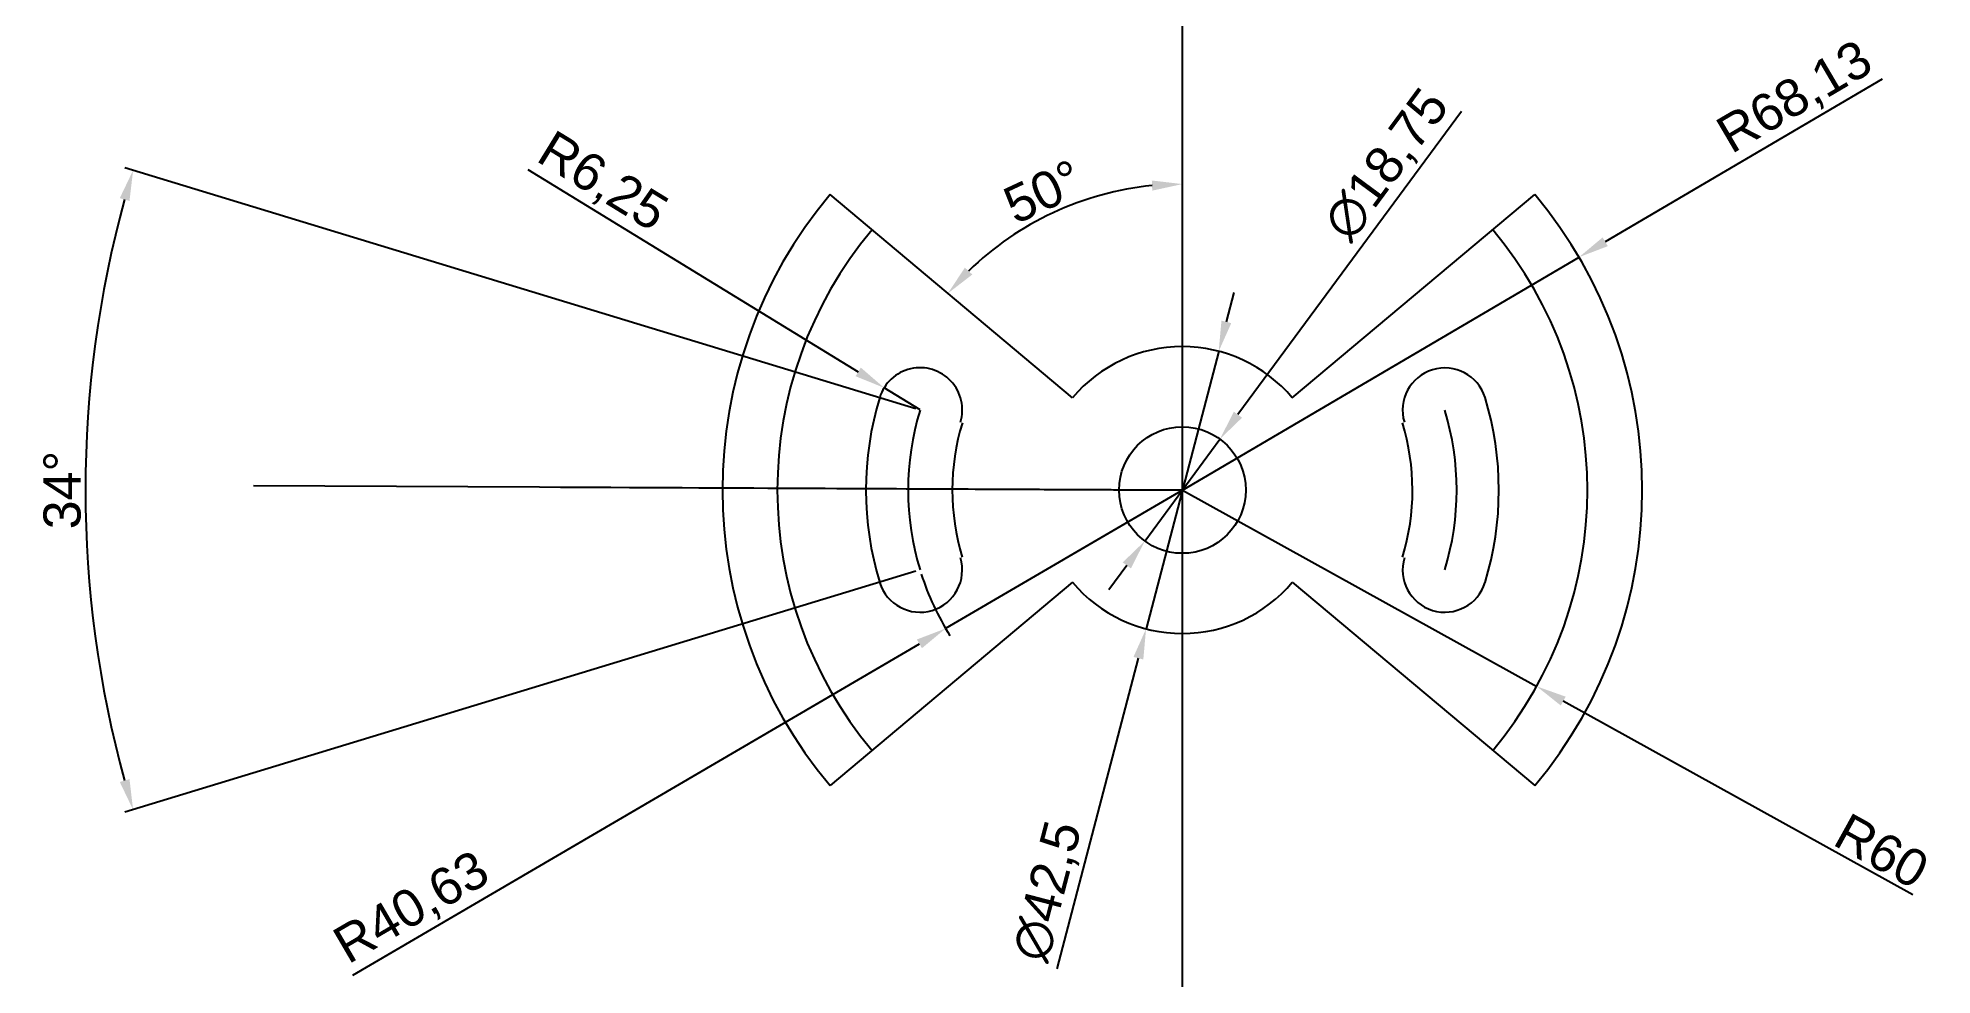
# Model space of a CAD drawing. Header units: millimetres. Extents: x -170 to 111, y -72 to 67.
import ezdxf

# ---------------------------------------------------------------- set-up
doc = ezdxf.new("R2010")
doc.units = ezdxf.units.MM
doc.styles.get("Standard").update_dxf_attribs({"font": 'arial.ttf'})
doc.dimstyles.new('ISO-25', dxfattribs={"dimtxt": 2.5, "dimasz": 2.5, "dimexe": 1.25, "dimexo": 0.625, "dimtad": 1, "dimtxsty": 'Standard', "dimcen": 2.5, "dimadec": 0, "dimazin": 0, "dimtfac": 1, "dimtmove": 0, "dimatfit": 3, "dimfxl": 1, "dimarcsym": 0})

# ---------------------------------------------------------------- blocks, each defined once
blk = doc.blocks.new('*D1')
at = {"color": 0, "lineweight": -2, "transparency": 16777216}
for p, q in [((41.35, 56.08), (8.23, 11.17)), ((-5.56, -7.55), (5.56, 7.55)), ((-8.23, -11.17), (-10.9, -14.79))]:
    blk.add_line(p, q, dxfattribs=at)
at = {"color": 0, "transparency": 16777216}
for points in [[(7.63, 11.61), (8.84, 10.72), (5.56, 7.55)], [(-8.84, -10.72), (-7.63, -11.61), (-5.56, -7.55)]]:
    blk.add_solid(points, dxfattribs=at)
at = {"layer": 'Defpoints', "color": 0, "transparency": 16777216}
for p in [(5.56, 7.55), (-5.56, -7.55)]:
    blk.add_point(p, dxfattribs=at)
at = {"color": 0, "transparency": 16777216, "insert": (30.45, 48.07), "char_height": 5.5, "attachment_point": 5, "rotation": 53.5994}
blk.add_mtext('∅18,75', dxfattribs=at)
blk = doc.blocks.new('*D2')
at = {"color": 0, "lineweight": -2, "transparency": 16777216}
for p, q in [((6.52, 24.91), (7.66, 29.27)), ((5.38, 20.56), (-5.38, -20.56)), ((-18.56, -70.93), (-6.52, -24.91))]:
    blk.add_line(p, q, dxfattribs=at)
at = {"color": 0, "transparency": 16777216}
for points in [[(5.79, 25.1), (7.24, 24.72), (5.38, 20.56)], [(-7.24, -24.72), (-5.79, -25.1), (-5.38, -20.56)]]:
    blk.add_solid(points, dxfattribs=at)
at = {"layer": 'Defpoints', "color": 0, "transparency": 16777216}
for p in [(5.38, 20.56), (-5.38, -20.56)]:
    blk.add_point(p, dxfattribs=at)
at = {"color": 0, "transparency": 16777216, "insert": (-19.72, -59.49), "char_height": 5.5, "attachment_point": 5, "rotation": 75.3389}
blk.add_mtext('∅42,5', dxfattribs=at)
blk = doc.blocks.new('*D3')
at = {"color": 0, "lineweight": -2, "transparency": 16777216}
for p, q in [((103.67, 60.88), (62.63, 36.78)), ((0, 0), (58.75, 34.5))]:
    blk.add_line(p, q, dxfattribs=at)
at = {"color": 0, "transparency": 16777216}
blk.add_solid([(62.25, 37.43), (63.01, 36.13), (58.75, 34.5)], dxfattribs=at)
at = {"layer": 'Defpoints', "color": 0, "transparency": 16777216}
for p in [(58.75, 34.5), (0, 0)]:
    blk.add_point(p, dxfattribs=at)
at = {"color": 0, "transparency": 16777216, "insert": (90.87, 57.92), "char_height": 5.5, "attachment_point": 5, "rotation": 30.4258}
blk.add_mtext('R68,13', dxfattribs=at)
blk = doc.blocks.new('*D4')
at = {"color": 0, "lineweight": -2, "transparency": 16777216}
for p, q in [((0, 0), (52.48, -29.08)), ((108.2, -59.97), (56.42, -31.27))]:
    blk.add_line(p, q, dxfattribs=at)
at = {"color": 0, "transparency": 16777216}
blk.add_solid([(56.78, -30.61), (56.05, -31.92), (52.48, -29.08)], dxfattribs=at)
at = {"layer": 'Defpoints', "color": 0, "transparency": 16777216}
for p in [(0, 0), (52.48, -29.08)]:
    blk.add_point(p, dxfattribs=at)
at = {"color": 0, "transparency": 16777216, "insert": (103.58, -53.48), "char_height": 5.5, "attachment_point": 5, "rotation": 331.0042}
blk.add_mtext('R60', dxfattribs=at)
blk = doc.blocks.new('*D5')
at = {"color": 0, "lineweight": -2, "transparency": 16777216}
for p, q in [((0, 0), (-35.07, -20.51)), ((-122.86, -71.86), (-38.96, -22.79))]:
    blk.add_line(p, q, dxfattribs=at)
blk.add_arc((0, 0), 40.63, 197.8282, 212.087, dxfattribs=at)
at = {"color": 0, "transparency": 16777216}
blk.add_solid([(-39.33, -22.14), (-38.58, -23.43), (-35.07, -20.51)], dxfattribs=at)
at = {"layer": 'Defpoints', "color": 0, "transparency": 16777216}
for p in [(0, 0), (-35.07, -20.51)]:
    blk.add_point(p, dxfattribs=at)
at = {"color": 0, "transparency": 16777216, "insert": (-114.02, -62.14), "char_height": 5.5, "attachment_point": 5, "rotation": 30.3242}
blk.add_mtext('R40,63', dxfattribs=at)
blk = doc.blocks.new('*D6')
at = {"color": 0, "lineweight": -2, "transparency": 16777216}
for p, q in [((-96.97, 47.51), (-48.02, 17.5)), ((-38.85, 11.88), (-44.18, 15.15))]:
    blk.add_line(p, q, dxfattribs=at)
at = {"color": 0, "transparency": 16777216}
blk.add_solid([(-47.63, 18.14), (-48.41, 16.86), (-44.18, 15.15)], dxfattribs=at)
at = {"layer": 'Defpoints', "color": 0, "transparency": 16777216}
for p in [(-44.18, 15.15), (-38.85, 11.88)]:
    blk.add_point(p, dxfattribs=at)
at = {"color": 0, "transparency": 16777216, "insert": (-86.03, 45.42), "char_height": 5.5, "attachment_point": 5, "rotation": 328.4848}
blk.add_mtext('R6,25', dxfattribs=at)
blk = doc.blocks.new('*D7')
at = {"color": 0, "lineweight": -2, "transparency": 16777216}
blk.add_arc((0, 0), 45.33, 95.6901, 134.3099, dxfattribs=at)
at = {"color": 0, "transparency": 16777216}
for points in [[(-4.53, 45.86), (-4.46, 44.36), (0, 45.33)], [(-31.12, 31.93), (-32.22, 32.95), (-34.73, 29.14)]]:
    blk.add_solid(points, dxfattribs=at)
at = {"layer": 'Defpoints', "color": 0, "transparency": 16777216}
for p in [(0, 45.78), (-52.19, 43.79), (-13, 43.43), (-16.28, 13.66), (0, 0)]:
    blk.add_point(p, dxfattribs=at)
at = {"color": 0, "transparency": 16777216, "insert": (-20.61, 44.2), "char_height": 5.5, "attachment_point": 5, "rotation": 25}
blk.add_mtext('50°', dxfattribs=at)
blk = doc.blocks.new('*D8')
at = {"color": 0, "lineweight": -2, "transparency": 16777216}
for p, q in [((-39.46, 12.03), (-156.63, 47.73)), ((-39.46, -12.03), (-156.63, -47.73))]:
    blk.add_line(p, q, dxfattribs=at)
blk.add_arc((0, 0), 162.49, 164.64, 195.36, dxfattribs=at)
at = {"color": 0, "transparency": 16777216}
for points in [[(-157.4, 43.25), (-155.96, 42.83), (-155.43, 47.36)], [(-155.96, -42.83), (-157.4, -43.25), (-155.43, -47.36)]]:
    blk.add_solid(points, dxfattribs=at)
at = {"layer": 'Defpoints', "color": 0, "transparency": 16777216}
for p in [(-161.7, 15.99), (-38.87, 11.84), (0, 0), (-38.87, -11.84)]:
    blk.add_point(p, dxfattribs=at)
at = {"color": 0, "transparency": 16777216, "insert": (-165.92, 0), "char_height": 5.5, "attachment_point": 5, "rotation": 90}
blk.add_mtext('34°', dxfattribs=at)

msp = doc.modelspace()

# ---------------------------------------------------------------- linework, layer by layer
for p, q in [((0, 0), (0, 45.784)), ((-16.278, 13.659), (-52.191, 43.793)), ((16.278, 13.659), (52.191, 43.793)), ((0, 0), (-137.599, 0.635)), ((-92.111, 0.425), (0, 0)), ((0, 0), (0, 0)), ((0, 0), (0, 0)), ((0, 0), (0, 0)), ((0, 0), (0, 0)), ((0, 0), (0, 0)), ((0, 0), (0, 0)), ((-16.278, -13.659), (-52.191, -43.793)), ((16.278, -13.659), (52.191, -43.793))]:
    msp.add_line(p, q)
msp.add_xline((0, 0), (0, 1))
msp.add_lwpolyline([(57.328, 36.814), (57.328, 36.814)])
msp.add_circle((0, 0), 9.375)
for centre, radius, start, end in [((0, 0), 68.13, 140, 220), ((0, 0), 68.13, 320, 40), ((0, 0), 60, 140, 220), ((0, 0), 60, 320, 40), ((0, 0), 21.25, 40, 140), ((-38.855, 11.879), 6.25, 343, 163), ((38.866, 11.843), 6.25, 17.34586, 196.65414), ((0, 0), 46.88, 163, 197), ((0, 0), 40.63, 163.0532, 196.9468), ((0, 0), 40.63, 343.0532, 16.9468), ((0, 0), 46.88, 343, 17), ((0, 0), 34.085, 163, 196.9468), ((0, 0), 34.085, 343.0532, 17), ((-38.866, -11.843), 6.25, 196.9468, 16.9468), ((38.866, -11.843), 6.25, 163.0532, 343.0532), ((0, 0), 21.25, 220, 320)]:
    msp.add_arc(centre, radius, start, end)

# ---------------------------------------------------------------- dimensions: what is measured, and where the dimension line sits
at = {"color": 7}
for center, mpoint, picture, middle in [((0, 0), (58.748, 34.503), '*D3', (92.858, 54.536)), ((-38.855, 11.879), (-44.183, 15.146), '*D6', (-88.086, 42.066)), ((0, 0), (-35.071, -20.514), '*D5', (-112.038, -65.533)), ((0, 0), (52.479, -29.085), '*D4', (101.915, -56.483))]:
    dim = msp.add_radius_dim(center=center, mpoint=mpoint, dimstyle='ISO-25', override={"dimtxt": 5.5, "dimasz": 4.5}, dxfattribs=at)
    dim.commit()
    dim.dimension.update_dxf_attribs({"geometry": picture, "text_midpoint": middle, "dimtype": 164})
for p1, p2, picture, middle in [((-5.563, -7.546), (5.563, 7.546), '*D1', (33.684, 45.686)), ((5.378, 20.558), (-5.378, -20.558), '*D2', (-15.829, -60.505))]:
    dim = msp.add_diameter_dim_2p(p1=p1, p2=p2, dimstyle='ISO-25', override={"dimtxt": 5.5, "dimasz": 4.5}, dxfattribs=at)
    dim.commit()
    dim.dimension.update_dxf_attribs({"geometry": picture, "text_midpoint": middle, "dimtype": 163})
dim = msp.add_angular_dim_3p(base=(-161.699, 15.994), center=(0, 0), p1=(-38.866, 11.843), p2=(-38.866, -11.843), dimstyle='ISO-25', override={"dimtxt": 5.5, "dimasz": 4.5}, dxfattribs=at)
dim.commit()
dim.dimension.update_dxf_attribs({"geometry": '*D8', "text_midpoint": (-165.923, 0)})
dim = msp.add_angular_dim_2l(base=(-13.001, 43.427), line1=((0, 0), (0, 45.784)), line2=((-16.278, 13.659), (-52.191, 43.793)), dimstyle='ISO-25', override={"dimtxt": 5.5, "dimasz": 4.5}, dxfattribs=at)
dim.commit()
dim.dimension.update_dxf_attribs({"geometry": '*D7', "text_midpoint": (-20.609, 44.195)})

doc.saveas('drawing.dxf')
